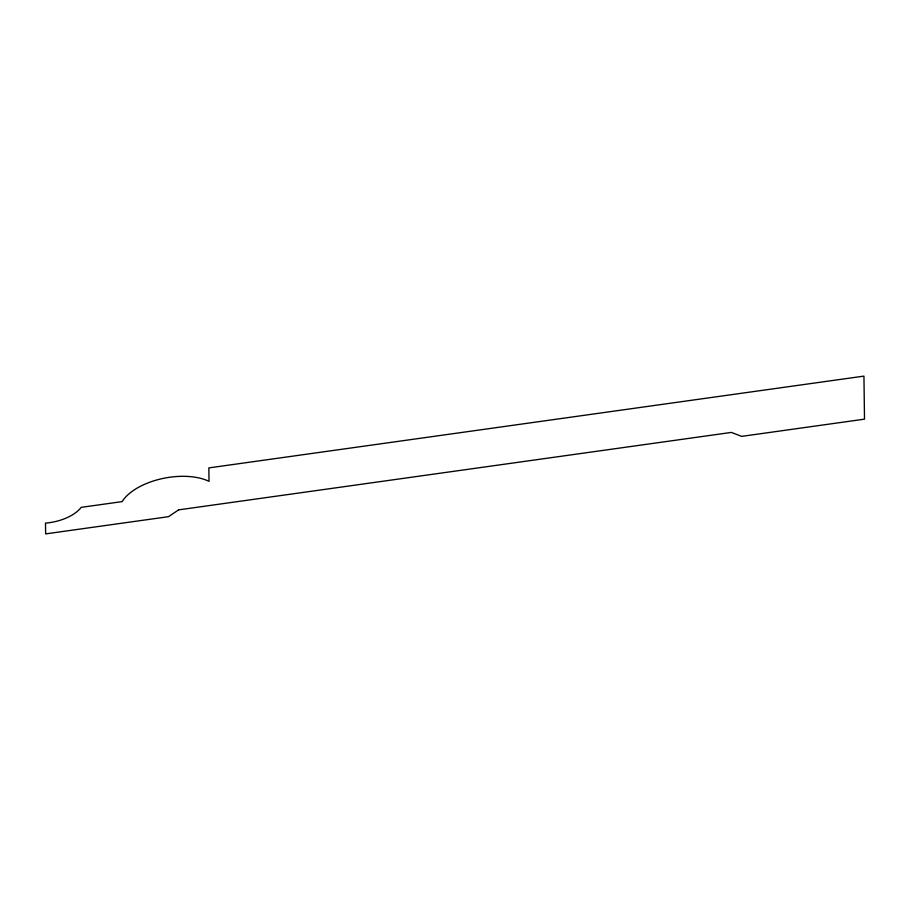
<?xml version="1.0" encoding="UTF-8"?>
<svg xmlns="http://www.w3.org/2000/svg" width="910" height="910" viewBox="0 0 910 910"><rect width="100%" height="100%" fill="white"/><g stroke="black" fill="none" stroke-linecap="round" stroke-linejoin="round"><path stroke-width="1.36" d="M178.633 509.862L168.464 516.687L45.636 533.886L45.5 523.125A35.592 18.28 -10.6 0 0 81.183 507.348L122.133 501.615A51.654 26.526 -10.6 0 1 160.979 478.887A51.654 26.526 -10.6 0 1 209.027 481.344L208.856 467.899L863.943 376.114L864.5 419.157L741.673 436.368L731.367 432.421L178.633 509.862"/></g></svg>
